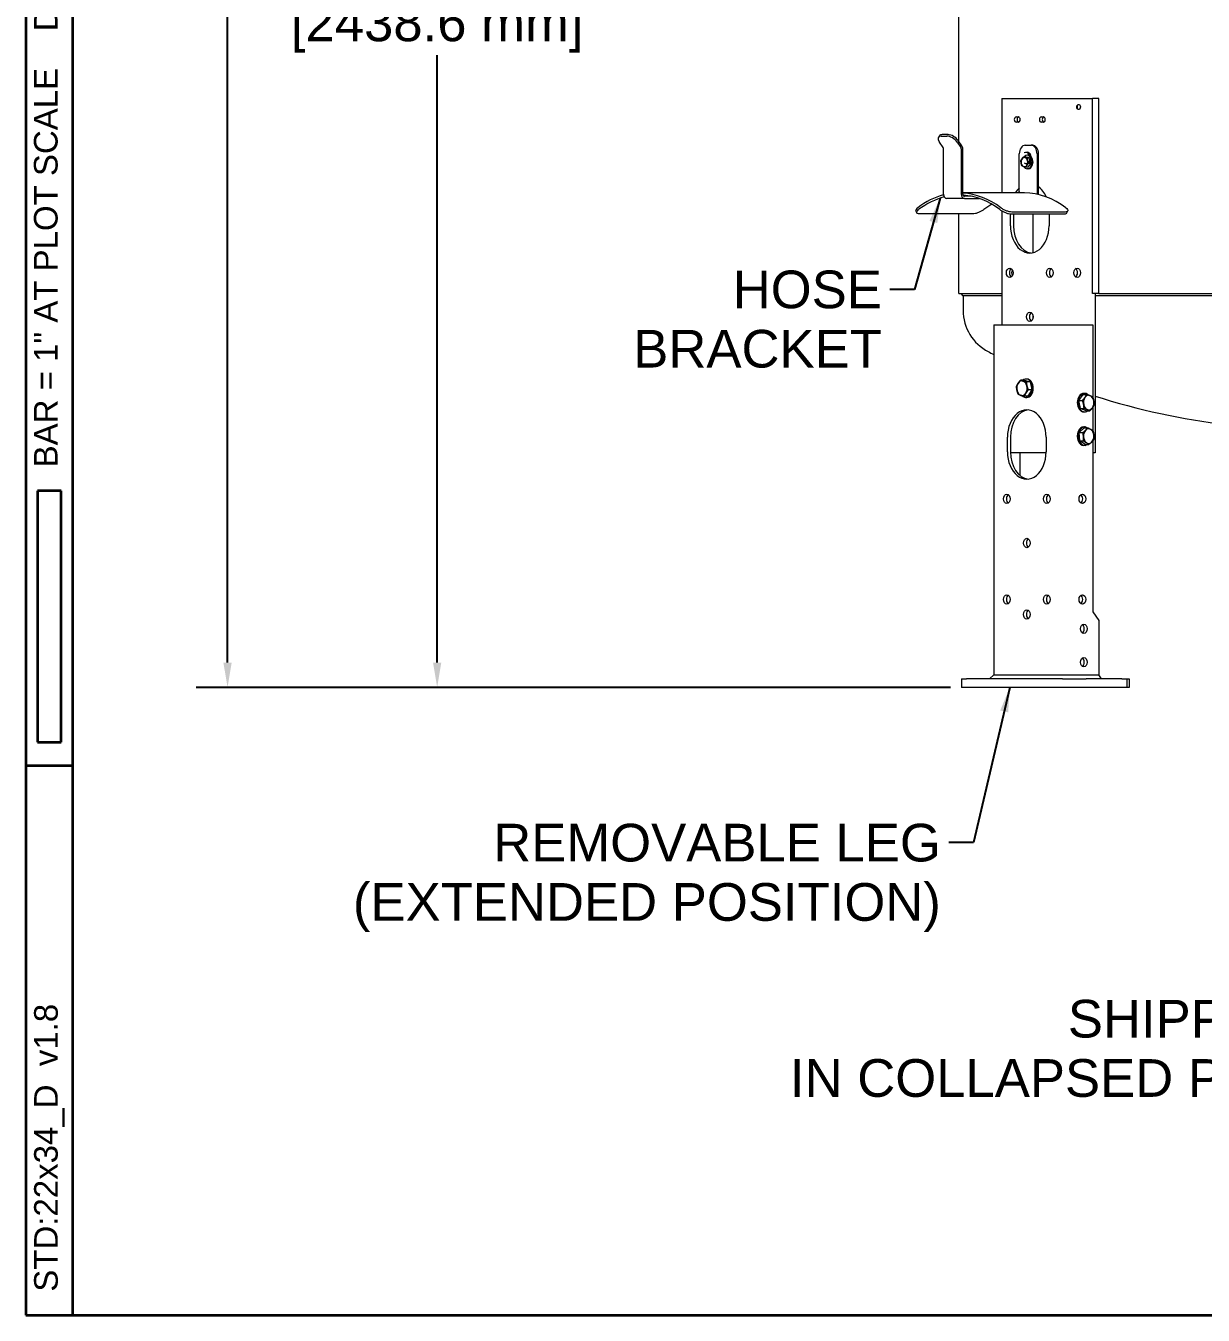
# Model space of a CAD drawing. Header units: inches. Extents: x 19 to 503, y 7 to 322.
# Drawn here: x 18.7 to 89, y 7.5 to 84.5 of the extents above; entities that cross this region are included whole.
import ezdxf

# ---------------------------------------------------------------- set-up
doc = ezdxf.new("R2010")
doc.units = ezdxf.units.IN
doc.header["$LTSCALE"] = 15
doc.header["$MEASUREMENT"] = 0
doc.layers.get('0').update_dxf_attribs({"lineweight": 25})
for name, color, linetype, lineweight in [('Border', 7, 'Continuous', 35), ('Dimension (ANSI)', 7, 'Continuous', 25), ('Symbol (ANSI)', 7, 'Continuous', 25), ('Visible (ANSI)', 7, 'Continuous', 50)]:
    doc.layers.add(name, color=color, linetype=linetype, lineweight=lineweight)
doc.styles.add('MEMCOR Medium', font='arial.ttf')
doc.styles.add('Standard A-B-C', font='arial.ttf')
doc.dimstyles.new('Default (ANSI)', dxfattribs={"dimscale": 15, "dimtxt": 0.15, "dimasz": 0.098425, "dimexe": 0.125, "dimexo": 0.0625, "dimgap": 0.031496, "dimtad": 0, "dimtih": 1, "dimtoh": 1, "dimdec": 4, "dimrnd": 1e-08, "dimzin": 3, "dimdsep": 46, "dimlunit": 5, "dimtxsty": 'MEMCOR Medium', "dimcen": 0.09, "dimdle": 0.393701, "dimclrd": 256, "dimclre": 256, "dimclrt": 256, "dimadec": 0, "dimazin": 1, "dimtfac": 0.8, "dimtofl": 0, "dimtmove": 0, "dimatfit": 3, "dimfxl": 1, "dimfrac": 1, "dimtolj": 1, "dimtzin": 4, "dimlwd": -1, "dimlwe": -1, "dimarcsym": 0})
doc.dimstyles.new('Default (ANSI)$7', dxfattribs={"dimscale": 15, "dimtxt": 0.15, "dimasz": 0.098425, "dimexe": 0.125, "dimexo": 0.0625, "dimgap": 0.031496, "dimtad": 0, "dimtih": 1, "dimtoh": 1, "dimdec": 4, "dimrnd": 1e-08, "dimzin": 3, "dimdsep": 46, "dimlunit": 5, "dimtxsty": 'MEMCOR Medium', "dimcen": 0.09, "dimdle": 0.393701, "dimclrd": 256, "dimclre": 256, "dimclrt": 256, "dimadec": 0, "dimazin": 1, "dimtfac": 0.8, "dimtofl": 0, "dimtmove": 0, "dimatfit": 3, "dimfxl": 1, "dimfrac": 1, "dimtolj": 1, "dimtzin": 4, "dimlwd": -1, "dimlwe": -1, "dimarcsym": 0})

# ---------------------------------------------------------------- blocks, each defined once
blk = doc.blocks.new('Borders 22x34_D')
at = {"layer": 'Border'}
for p, q in [((1.25, 21.5), (1.25, 0.5)), ((1.4375, 0.5), (1.4375, 21.3125)), ((1.3906, 3.7812), (1.2969, 3.7812)), ((1.2969, 3.7812), (1.2969, 2.7812)), ((1.3906, 2.7812), (1.3906, 3.7812)), ((1.2969, 2.7812), (1.3906, 2.7812)), ((1.25, 2.6875), (1.4375, 2.6875)), ((1.25, 0.5), (33.5, 0.5)), ((1.25, 0.5), (7.8115, 0.5))]:
    blk.add_line(p, q, dxfattribs=at)
at = {"layer": 'Border', "char_height": 0.094, "attachment_point": 4, "rotation": 90, "style": 'Standard A-B-C'}
for s, insert in [('\\fArial|b0|i0;\\H0.0940;BAR = 1" AT PLOT SCALE    Doc Group:   Doc Type: ', (1.3437, 3.875)), ('\\fArial|b0|i0;\\H0.0940;STD:22x34_D  v1.8', (1.3437, 0.5937))]:
    blk.add_mtext(s, dxfattribs=dict(at, insert=insert))
blk = doc.blocks.new('*D21')
at = {"layer": 'Defpoints', "color": 0, "transparency": 16777216}
for p in [(30.794, 149.759), (94.631, 149.759), (74.899, 44.987)]:
    blk.add_point(p, dxfattribs=at)
at = {"layer": 'Dimension (ANSI)', "transparency": 16777216}
for p, q in [((93.693, 149.759), (28.919, 149.759)), ((30.794, 148.283), (30.794, 113.322)), ((30.794, 46.464), (30.794, 104.871)), ((73.962, 44.987), (28.919, 44.987))]:
    blk.add_line(p, q, dxfattribs=at)
for points in [[(30.547, 148.283), (31.04, 148.283), (30.794, 149.759)], [(30.547, 46.464), (31.04, 46.464), (30.794, 44.987)]]:
    blk.add_solid(points, dxfattribs=at)
at = {"layer": 'Dimension (ANSI)', "transparency": 16777216, "char_height": 2.25, "attachment_point": 5, "style": 'MEMCOR Medium'}
for s, insert in [('\\A1; 104{\\H0.8x;\\S3#4;} in', (30.794, 111.408)), ('\\A1;[2661.2 mm]', (30.794, 107.182))]:
    blk.add_mtext(s, dxfattribs=dict(at, insert=insert))
blk = doc.blocks.new('*D22')
at = {"layer": 'Defpoints', "color": 0, "transparency": 16777216}
for p in [(73.347, 140.994), (43.308, 44.987), (74.899, 44.987)]:
    blk.add_point(p, dxfattribs=at)
at = {"layer": 'Dimension (ANSI)', "transparency": 16777216}
for p, q in [((72.409, 140.994), (41.433, 140.994)), ((43.308, 139.518), (43.308, 89.802)), ((43.308, 46.464), (43.308, 82.73)), ((73.962, 44.987), (41.433, 44.987))]:
    blk.add_line(p, q, dxfattribs=at)
for points in [[(43.062, 139.518), (43.554, 139.518), (43.308, 140.994)], [(43.062, 46.464), (43.554, 46.464), (43.308, 44.987)]]:
    blk.add_solid(points, dxfattribs=at)
at = {"layer": 'Dimension (ANSI)', "transparency": 16777216, "char_height": 2.25, "attachment_point": 5, "style": 'MEMCOR Medium'}
for s, insert in [('\\A1; 96 in', (43.308, 87.887)), ('\\A1;[2438.6 mm]', (43.308, 84.352))]:
    blk.add_mtext(s, dxfattribs=dict(at, insert=insert))

msp = doc.modelspace()

# ---------------------------------------------------------------- linework, layer by layer
at = {"layer": 'Visible (ANSI)', "linetype": 'Continuous', "lineweight": 18}
for p, q in [((74.455377, 77.573243), (74.455377, 120.74437)), ((77.024845, 80.14137), (77.226942, 80.14137)), ((77.024845, 80.14137), (77.024845, 74.508196)), ((77.226942, 80.14137), (80.140222, 80.14137)), ((80.140222, 80.14137), (81.116029, 80.14137)), ((81.116029, 80.14137), (82.430236, 80.14137)), ((82.806569, 80.14137), (82.430236, 80.14137)), ((82.430236, 68.49437), (82.430236, 80.14137)), ((82.806569, 68.49437), (82.806569, 80.14137)), ((77.866873, 79.04637), (78.001224, 79.04637)), ((78.001224, 78.73637), (77.866873, 78.73637)), ((79.36594, 79.04637), (79.50029, 79.04637)), ((79.50029, 78.73637), (79.36594, 78.73637)), ((73.296745, 77.92312), (73.231745, 77.831196)), ((73.389994, 77.896074), (73.743547, 77.896074)), ((73.808547, 77.987998), (73.454994, 77.987998)), ((73.509684, 77.226807), (73.28644, 77.542521)), ((73.536608, 74.438396), (73.536608, 77.134883)), ((74.347101, 77.542521), (74.570344, 77.226807)), ((74.635344, 77.318731), (74.412101, 77.634445)), ((74.597268, 77.134883), (74.597268, 74.438396)), ((74.689192, 74.438396), (74.689192, 77.134883)), ((78.414881, 77.35137), (78.768434, 77.35137)), ((78.860358, 77.35137), (78.768434, 77.35137)), ((78.061328, 74.508196), (78.061328, 76.85137)), ((78.459677, 76.665401), (78.323275, 76.665401)), ((78.459677, 76.665401), (78.570262, 76.622246)), ((78.468371, 76.934799), (78.534839, 76.934799)), ((78.468371, 76.254799), (78.534839, 76.254799)), ((78.591658, 76.75737), (78.535089, 76.75737)), ((78.680847, 76.579092), (78.544445, 76.579092)), ((78.570262, 76.622246), (78.680847, 76.579092)), ((78.738578, 76.265061), (78.602176, 76.265061)), ((78.738578, 76.265061), (78.656859, 76.1512)), ((78.680847, 76.579092), (78.709713, 76.422076)), ((78.709713, 76.422076), (78.738578, 76.265061)), ((79.121988, 76.85137), (79.121988, 74.438396)), ((79.213912, 74.438396), (79.213912, 76.85137)), ((78.57514, 76.037339), (78.438738, 76.037339)), ((78.591658, 75.94537), (78.535089, 75.94537)), ((78.656859, 76.1512), (78.57514, 76.037339)), ((74.781116, 74.178396), (73.720455, 74.178396)), ((78.366798, 74.508196), (74.689192, 74.508196)), ((75.186876, 74.308396), (74.781116, 74.308396)), ((74.781116, 74.178396), (75.672111, 74.178396)), ((71.939305, 73.32099), (71.890195, 73.430903)), ((75.278542, 73.258687), (72.096561, 73.258687)), ((74.455377, 68.49437), (74.455377, 73.258687)), ((77.024845, 73.433497), (77.024845, 66.63737)), ((77.530998, 72.55137), (77.530998, 73.259896)), ((77.565967, 73.258687), (80.747947, 73.258687)), ((80.797051, 73.368585), (77.61507, 73.368585)), ((77.707774, 73.258687), (77.707774, 72.55137)), ((78.871716, 73.258687), (78.871716, 70.943231)), ((79.836166, 73.258687), (79.836166, 72.55137)), ((80.905203, 73.32099), (80.954313, 73.430903)), ((74.455377, 68.49437), (77.024845, 68.49437)), ((74.705839, 68.36937), (74.580839, 68.49437)), ((74.705839, 68.36937), (74.705839, 67.49437)), ((77.024845, 68.36937), (74.705839, 68.36937)), ((82.806569, 68.49437), (82.430236, 68.49437)), ((82.584026, 68.49437), (82.584026, 58.99137)), ((107.827651, 68.36937), (82.584026, 68.36937)), ((82.806569, 68.49437), (107.605108, 68.49437)), ((78.871716, 67.197611), (78.871716, 67.023129)), ((76.535735, 66.63737), (76.737831, 66.63737)), ((76.535735, 66.63737), (76.535735, 45.73737)), ((76.737831, 66.63737), (80.275778, 66.63737)), ((80.275778, 66.63737), (81.251586, 66.63737)), ((81.251586, 66.63737), (82.444267, 66.63737)), ((82.444267, 66.63737), (82.444267, 62.297173)), ((78.348783, 63.326382), (78.133346, 63.326382)), ((78.348783, 63.326382), (78.698857, 63.22586)), ((78.506805, 63.398551), (78.462263, 63.398551)), ((78.698857, 63.22586), (78.48342, 63.22586)), ((78.698857, 63.22586), (78.812337, 62.746848)), ((78.575743, 62.368357), (78.360306, 62.368357)), ((78.812337, 62.746848), (78.575743, 62.368357)), ((78.812337, 62.746848), (78.5969, 62.746848)), ((81.612906, 62.115302), (81.864035, 62.474575)), ((81.864035, 62.474575), (82.079472, 62.474575)), ((81.913937, 62.538551), (81.958479, 62.538551)), ((78.506805, 62.296189), (78.462263, 62.296189)), ((81.70735, 61.628097), (81.612906, 62.115302)), ((81.612906, 62.115302), (81.828343, 62.115302)), ((82.052924, 61.500165), (81.70735, 61.628097)), ((81.70735, 61.628097), (81.922788, 61.628097)), ((82.444267, 61.713815), (82.444267, 60.297515)), ((81.913937, 61.436189), (81.958479, 61.436189)), ((82.052924, 61.500165), (82.268361, 61.500165)), ((81.635098, 60.201981), (81.928211, 60.490735)), ((81.665367, 59.698616), (81.635098, 60.201981)), ((81.635098, 60.201981), (81.850535, 60.201981)), ((81.958479, 60.538551), (81.913937, 60.538551)), ((81.928211, 60.490735), (82.143648, 60.490735)), ((77.354221, 59.04737), (77.354221, 59.92737)), ((77.530998, 59.92737), (77.530998, 59.04737)), ((79.659389, 59.92737), (79.659389, 59.04737)), ((81.988748, 59.484005), (81.665367, 59.698616)), ((81.665367, 59.698616), (81.880804, 59.698616)), ((81.958479, 59.436189), (81.913937, 59.436189)), ((81.988748, 59.484005), (82.204185, 59.484005)), ((82.444267, 59.700461), (82.444267, 49.48737)), ((79.658709, 58.99137), (77.531678, 58.99137)), ((78.10729, 57.635749), (78.10729, 58.99137)), ((82.584026, 58.99137), (82.444267, 58.99137)), ((82.444267, 49.48737), (82.797821, 48.98737)), ((82.797821, 48.98737), (82.797821, 45.73737)), ((74.606461, 45.48737), (74.899354, 45.48737)), ((74.606461, 45.48737), (74.606461, 44.98737)), ((80.641061, 45.48737), (74.899354, 45.48737)), ((76.535735, 45.73737), (76.285735, 45.48737)), ((76.535735, 45.73737), (76.737831, 45.73737)), ((76.737831, 45.73737), (80.275778, 45.73737)), ((80.275778, 45.73737), (81.251586, 45.73737)), ((80.641061, 45.48737), (82.055274, 45.48737)), ((81.251586, 45.73737), (82.797821, 45.73737)), ((84.176595, 45.48737), (82.055274, 45.48737)), ((82.974597, 45.48737), (82.797821, 45.73737)), ((84.176595, 45.48737), (84.469488, 45.48737)), ((84.469488, 45.48737), (84.469488, 44.98737)), ((84.469488, 45.48737), (84.613322, 45.48737)), ((84.613322, 45.48737), (84.613322, 44.98737)), ((74.899354, 44.98737), (74.606461, 44.98737)), ((80.641061, 44.98737), (74.899354, 44.98737)), ((82.055274, 44.98737), (80.641061, 44.98737)), ((84.176595, 44.98737), (82.055274, 44.98737)), ((84.469488, 44.98737), (84.176595, 44.98737)), ((84.613322, 44.98737), (84.469488, 44.98737))]:
    msp.add_line(p, q, dxfattribs=at)
for centre, radius, start, end in [((77.475839, 67.49437), 2.77, 180, 242.61286111), ((95.205839, 101.717807), 41.313437, 242.61286111, 243.13347608), ((95.205839, 101.717807), 41.313437, 252.21094106, 263.40002761)]:
    msp.add_arc(centre, radius, start, end, dxfattribs=at)
for centre, major_axis in [((81.601855, 79.64137), (0, -0.155)), ((77.487157, 69.74137), (0, -0.28)), ((79.880006, 69.74137), (0, -0.28)), ((81.512009, 69.74137), (0, 0.28)), ((78.683582, 67.11037), (0, -0.28)), ((77.310588, 56.23737), (0, -0.28)), ((79.703022, 56.23737), (0, -0.28)), ((81.824342, 56.23737), (0, 0.28)), ((78.506805, 53.60637), (0, -0.28)), ((77.310588, 50.23737), (0, -0.28)), ((79.703022, 50.23737), (0, -0.28)), ((81.824342, 50.23737), (0, 0.28)), ((78.506805, 49.34337), (0, -0.28)), ((81.913937, 48.48737), (0, -0.28)), ((81.913937, 46.48737), (0, -0.28))]:
    msp.add_ellipse(centre, major_axis=major_axis, ratio=0.707106781, dxfattribs=at)
for centre, major_axis, ratio, start_param, end_param in [((81.425078, 79.64137), (0, 0.155), 0.707106781, 4.079718979, 5.345058981), ((77.866873, 78.89137), (0, -0.155), 0.707106781, 3.141592654, 6.283185307), ((78.04365, 78.89137), (0, 0.155), 0.707106781, 0.194777643, 2.946815011), ((78.001224, 78.89137), (0, 0.155), 0.707106781, 3.141592654, 6.283185307), ((79.36594, 78.89137), (0, -0.155), 0.707106781, 3.141592654, 6.283185307), ((79.542716, 78.89137), (0, 0.155), 0.707106781, 0.194777643, 2.946815011), ((79.50029, 78.89137), (0, 0.155), 0.707106781, 3.141592654, 6.283185307), ((73.639994, 77.542521), (-0.408248, 0.288675), 0.5, 5.667705599, 7.238501925), ((73.704994, 77.634445), (-0.408248, 0.288675), 0.5, 5.667705599, 6.283185307), ((73.993547, 77.542521), (0.408248, -0.288675), 0.5, 0.955316618, 2.526112945), ((74.058547, 77.634445), (-0.408248, 0.288675), 0.5, 4.096909272, 5.667705599), ((73.444684, 77.134883), (0, -0.13), 0.707106781, 1.570796327, 2.35619449), ((74.505344, 77.134883), (0, 0.13), 0.707106781, 4.71238898, 5.497787144), ((74.505344, 77.134883), (0, -0.26), 0.707106781, 1.570796327, 2.35619449), ((78.414881, 76.85137), (0, 0.5), 0.707106781, 0, 1.570796327), ((78.768434, 76.85137), (0, 0.5), 0.707106781, 4.71238898, 6.283185307), ((78.860358, 76.85137), (0, 0.5), 0.707106781, 4.71238898, 6.283185307), ((78.363259, 76.35137), (0, -0.281), 0.707106781, 3.919548842, 4.966746393), ((78.363259, 76.35137), (0, -0.281), 0.707106781, 4.966746393, 6.013943944), ((78.363259, 76.35137), (0, 0.281), 0.707106781, 6.013943944, 7.061141495), ((78.535089, 76.35137), (0, 0.406), 0.707106781, 2.319520582, 6.969675281), ((78.468371, 76.594799), (0, 0.34), 0.707106781, 2.590395149, 6.785063721), ((78.363259, 76.35137), (0, 0.281), 0.707106781, 4.966746393, 6.013943944), ((78.363259, 76.35137), (0, 0.281), 0.707106781, 3.919548842, 4.966746393), ((78.534839, 76.594799), (0, -0.34), 0.707106781, 0, 3.141592654), ((78.535089, 76.35137), (0, 0.281), 0.707106781, 5.795938478, 6.231949411), ((78.591658, 76.35137), (0, 0.406), 0.707106781, 3.141592654, 6.283185307), ((78.535089, 76.35137), (0, -0.281), 0.707106781, 0.422679338, 1.133233039), ((78.535089, 76.35137), (0, -0.281), 0.707106781, 1.407100438, 2.24320704), ((78.363259, 76.35137), (0, -0.281), 0.707106781, 6.013943944, 7.061141495), ((78.683582, 73.43137), (0, 1.63), 0.707106781, 0.570291334, 0.849138969), ((78.683582, 73.43137), (0, -1.63), 0.707106781, 2.11404801, 2.663459263), ((74.47771, 67.138196), (0, 7.37), 0.707106781, 0.180900412, 0.495641156), ((74.47771, 67.138196), (0, 7.24), 0.707106781, 0.175780081, 0.494420124), ((73.720455, 74.438396), (0, -0.26), 0.707106781, 4.71238898, 6.283185307), ((74.781116, 74.438396), (0, -0.26), 0.707106781, 4.71238898, 6.283185307), ((74.47771, 67.138196), (0, 7.37), 0.707106781, 5.787544151, 6.242593481), ((74.781116, 74.438396), (0, -0.13), 0.707106781, 4.71238898, 6.283185307), ((74.47771, 67.138196), (0, 7.24), 0.707106781, 5.788765184, 6.239278677), ((78.860358, 73.43137), (0, -1.63), 0.707106781, 3.907583633, 3.990731623), ((78.366798, 67.138196), (0, 7.37), 0.707106781, 5.787544151, 6.283185307), ((79.030064, 74.438396), (0, 0.13), 0.707106781, 4.651137038, 4.71238898), ((79.030064, 74.438396), (0, -0.26), 0.707106781, 1.463005525, 1.570796327), ((78.366798, 67.138196), (0, 7.24), 0.707106781, 0.389617116, 0.494420124), ((78.683582, 72.55137), (0, -1.63), 0.707106781, 4.71238898, 7.853981634), ((78.860358, 72.55137), (0, -1.63), 0.707106781, 4.71238898, 6.206422826), ((77.663934, 69.74137), (0, -0.28), 0.707106781, 3.604362771, 5.820415189), ((77.799698, 69.74137), (0, 0.28), 0.707106781, 0.909644844, 2.23194781), ((80.056783, 69.74137), (0, -0.28), 0.707106781, 3.604362771, 5.820415189), ((81.335232, 69.74137), (0, 0.28), 0.707106781, 3.604362771, 5.820415189), ((78.860358, 67.11037), (0, -0.28), 0.707106781, 3.604362771, 5.820415189), ((78.219195, 62.84737), (0, -0.4375), 0.707106781, 3.988470503, 5.035668054), ((78.219195, 62.84737), (0, 0.4375), 0.707106781, 6.082865606, 7.130063157), ((78.462263, 62.84737), (0, 0.551181), 0.707106781, 2.526339864, 6.800671447), ((78.219195, 62.84737), (0, 0.4375), 0.707106781, 5.035668054, 6.082865606), ((78.506805, 62.84737), (0, 0.551181), 0.707106781, 3.141592654, 6.283185307), ((78.219195, 62.84737), (0, -0.4375), 0.707106781, 5.035668054, 6.082865606), ((78.219195, 62.84737), (0, -0.4375), 0.707106781, 6.082865606, 7.130063157), ((78.219195, 62.84737), (0, 0.4375), 0.707106781, 3.988470503, 5.035668054), ((81.913937, 61.98737), (0, -0.551181), 0.707106781, 3.141592654, 6.283185307), ((81.958479, 61.98737), (0, -0.551181), 0.707106781, 2.554805937, 6.769782097), ((82.201547, 61.98737), (0, 0.4375), 0.707106781, 6.027156828, 7.074354379), ((82.201547, 61.98737), (0, 0.4375), 0.707106781, 4.979959277, 6.027156828), ((82.201547, 61.98737), (0, -0.4375), 0.707106781, 3.932761726, 4.979959277), ((82.201547, 61.98737), (0, -0.4375), 0.707106781, 4.979959277, 6.027156828), ((82.201547, 61.98737), (0, -0.4375), 0.707106781, 6.027156828, 7.074354379), ((82.201547, 61.98737), (0, 0.4375), 0.707106781, 3.932761726, 4.979959277), ((78.506805, 59.92737), (0, 1.63), 0.707106781, 4.71238898, 7.853981634), ((78.683582, 59.92737), (0, 1.63), 0.707106781, 0.076762481, 1.570796327), ((81.913937, 59.98737), (0, 0.551181), 0.707106781, 0, 3.141592654), ((81.958479, 59.98737), (0, 0.551181), 0.707106781, 5.863573696, 9.844389572), ((82.201547, 59.98737), (0, -0.4375), 0.707106781, 3.750027939, 4.797225491), ((82.201547, 59.98737), (0, 0.4375), 0.707106781, 5.844423042, 6.891620593), ((82.201547, 59.98737), (0, 0.4375), 0.707106781, 4.797225491, 5.844423042), ((82.201547, 59.98737), (0, -0.4375), 0.707106781, 4.797225491, 5.844423042), ((82.201547, 59.98737), (0, -0.4375), 0.707106781, 5.844423042, 6.891620593), ((82.201547, 59.98737), (0, 0.4375), 0.707106781, 3.750027939, 4.797225491), ((78.506805, 59.04737), (0, -1.63), 0.707106781, 4.71238898, 7.853981634), ((78.683582, 59.04737), (0, -1.63), 0.707106781, 4.71238898, 6.206422826), ((77.487365, 56.23737), (0, -0.28), 0.707106781, 3.604362771, 5.820415189), ((79.879799, 56.23737), (0, -0.28), 0.707106781, 3.604362771, 5.820415189), ((81.647566, 56.23737), (0, 0.28), 0.707106781, 3.604362771, 5.820415189), ((78.683582, 53.60637), (0, -0.28), 0.707106781, 3.604362771, 5.820415189), ((77.487365, 50.23737), (0, -0.28), 0.707106781, 3.604362771, 5.820415189), ((79.879799, 50.23737), (0, -0.28), 0.707106781, 3.604362771, 5.820415189), ((81.647566, 50.23737), (0, 0.28), 0.707106781, 3.604362771, 5.820415189), ((78.683582, 49.34337), (0, -0.28), 0.707106781, 3.604362771, 5.820415189), ((81.73716, 48.48737), (0, 0.28), 0.707106781, 3.604362771, 5.820415189), ((81.73716, 46.48737), (0, 0.28), 0.707106781, 3.604362771, 5.820415189)]:
    msp.add_ellipse(centre, major_axis=major_axis, ratio=ratio, start_param=start_param, end_param=end_param, dxfattribs=at)
for points, weights in [([(78.170955, 76.280664), (78.157559, 76.353535), (78.159837, 76.437679)], [1, 1.0379548493, 1]), ([(78.159837, 76.437679), (78.185883, 76.498697), (78.223809, 76.55154)], [1, 1.0379548493, 1]), ([(78.217568, 76.123648), (78.184352, 76.207793), (78.170955, 76.280664)], [1, 1.0379548493, 1]), ([(78.223809, 76.55154), (78.261735, 76.604383), (78.323275, 76.665401)], [1, 1.0379548493, 1]), ([(78.323275, 76.665401), (78.36479, 76.642274), (78.416113, 76.622246)], [1, 1.0379548493, 1]), ([(78.416113, 76.622246), (78.467435, 76.602218), (78.544445, 76.579092)], [1, 1.0379548493, 1]), ([(78.602176, 76.265061), (78.540636, 76.204043), (78.50271, 76.1512)], [1, 1.0379548493, 1]), ([(78.544445, 76.579092), (78.542167, 76.494947), (78.555563, 76.422076)], [1, 1.0379548493, 1]), ([(78.555563, 76.422076), (78.56896, 76.349205), (78.602176, 76.265061)], [1, 1.0379548493, 1]), ([(78.310406, 76.080494), (78.259083, 76.100522), (78.217568, 76.123648)], [1, 1.0379548493, 1]), ([(78.438738, 76.037339), (78.361729, 76.060465), (78.310406, 76.080494)], [1, 1.0379548493, 1]), ([(78.50271, 76.1512), (78.464784, 76.098357), (78.438738, 76.037339)], [1, 1.0379548493, 1]), ([(77.896752, 62.947892), (77.932516, 63.049308), (77.987418, 63.137137)], [1.01001874936, 1.04314139574, 1]), ([(77.987418, 63.137137), (78.04232, 63.224966), (78.133346, 63.326382)], [1, 1.04314139574, 1.01001874936]), ([(78.133346, 63.326382), (78.199517, 63.299448), (78.280752, 63.276121)], [1.01001874936, 1.04314139574, 1]), ([(78.280752, 63.276121), (78.361987, 63.252795), (78.48342, 63.22586)], [1, 1.04314139574, 1.01001874936]), ([(78.48342, 63.22586), (78.486196, 63.097509), (78.512529, 62.986354)], [1.01001874936, 1.04314139574, 1]), ([(77.925861, 62.708386), (77.899528, 62.819541), (77.896752, 62.947892)], [1, 1.04314139574, 1.01001874936]), ([(78.010232, 62.46888), (77.952194, 62.597231), (77.925861, 62.708386)], [1.01001874936, 1.04314139574, 1]), ([(78.157638, 62.418619), (78.076403, 62.441945), (78.010232, 62.46888)], [1, 1.04314139574, 1.01001874936]), ([(78.360306, 62.368357), (78.238873, 62.395292), (78.157638, 62.418619)], [1.01001874936, 1.04314139574, 1]), ([(78.450972, 62.557602), (78.39607, 62.469774), (78.360306, 62.368357)], [1, 1.04314139574, 1.01001874936]), ([(78.5969, 62.746848), (78.505874, 62.645431), (78.450972, 62.557602)], [1.01001874936, 1.04314139574, 1]), ([(78.512529, 62.986354), (78.538862, 62.875199), (78.5969, 62.746848)], [1, 1.04314139574, 1.01001874936]), ([(81.981539, 62.294939), (82.039813, 62.378308), (82.079472, 62.474575)], [1, 1.04314139574, 1.01001874936]), ([(82.079472, 62.474575), (82.199699, 62.440296), (82.27989, 62.410609)], [1.01001874936, 1.04314139574, 1]), ([(82.27989, 62.410609), (82.36008, 62.380922), (82.425045, 62.346643)], [1, 1.04314139574, 1.01001874936]), ([(81.828343, 62.115302), (81.923264, 62.211569), (81.981539, 62.294939)], [1.01001874936, 1.04314139574, 1]), ([(81.903196, 61.8717), (81.88128, 61.984756), (81.828343, 62.115302)], [1, 1.04314139574, 1.01001874936]), ([(81.922788, 61.628097), (81.925112, 61.758643), (81.903196, 61.8717)], [1.01001874936, 1.04314139574, 1]), ([(82.123205, 61.564131), (82.043014, 61.593818), (81.922788, 61.628097)], [1, 1.04314139574, 1.01001874936]), ([(82.421556, 61.679801), (82.363281, 61.596432), (82.268361, 61.500165)], [1, 1.04314139574, 1.01001874936]), ([(82.51949, 61.859438), (82.479831, 61.763171), (82.421556, 61.679801)], [1.01001874936, 1.04314139574, 1]), ([(82.425045, 62.346643), (82.477982, 62.216096), (82.499898, 62.10304)], [1.01001874936, 1.04314139574, 1]), ([(82.499898, 62.10304), (82.521814, 61.989984), (82.51949, 61.859438)], [1, 1.04314139574, 1.01001874936]), ([(82.268361, 61.500165), (82.203396, 61.534444), (82.123205, 61.564131)], [1.01001874936, 1.04314139574, 1]), ([(81.850535, 60.201981), (81.956706, 60.279352), (82.024722, 60.346358)], [1.01001874936, 1.04314139574, 1]), ([(81.893301, 59.950298), (81.886277, 60.067105), (81.850535, 60.201981)], [1, 1.04314139574, 1.01001874936]), ([(82.024722, 60.346358), (82.092739, 60.413363), (82.143648, 60.490735)], [1, 1.04314139574, 1.01001874936]), ([(82.143648, 60.490735), (82.257928, 60.43323), (82.332969, 60.383429)], [1.01001874936, 1.04314139574, 1]), ([(82.332969, 60.383429), (82.40801, 60.333628), (82.467029, 60.276124)], [1, 1.04314139574, 1.01001874936]), ([(82.467029, 60.276124), (82.50277, 60.141248), (82.509794, 60.024441)], [1.01001874936, 1.04314139574, 1]), ([(81.880804, 59.698616), (81.900325, 59.833492), (81.893301, 59.950298)], [1.01001874936, 1.04314139574, 1]), ([(82.070126, 59.591311), (81.995085, 59.641111), (81.880804, 59.698616)], [1, 1.04314139574, 1.01001874936]), ([(82.204185, 59.484005), (82.145166, 59.54151), (82.070126, 59.591311)], [1.01001874936, 1.04314139574, 1]), ([(82.378372, 59.628382), (82.310355, 59.561377), (82.204185, 59.484005)], [1, 1.04314139574, 1.01001874936]), ([(82.497297, 59.772759), (82.446389, 59.695388), (82.378372, 59.628382)], [1.01001874936, 1.04314139574, 1]), ([(82.509794, 60.024441), (82.516818, 59.907635), (82.497297, 59.772759)], [1, 1.04314139574, 1.01001874936])]:
    msp.add_rational_spline(points, weights, degree=2, dxfattribs=at)
for points, knots in [([(71.999202, 73.62132), (71.960113, 73.591433), (71.927565, 73.558771), (71.888027, 73.49732), (71.881024, 73.468571), (71.886538, 73.440554), (71.888108, 73.435654), (71.890254, 73.430927)], [5.751172896, 5.751172896, 5.751172896, 5.751172896, 6.230027309, 6.230027309, 6.708881722, 6.708881722, 6.813647612, 6.813647612, 6.813647612, 6.813647612]), ([(72.096561, 73.258687), (72.052167, 73.258687), (72.012301, 73.265418), (71.955797, 73.29245), (71.939176, 73.31271), (71.930143, 73.358638), (71.937158, 73.387365), (71.976732, 73.448737), (72.009305, 73.481342), (72.048421, 73.511163)], [7.666112893, 7.666112893, 7.666112893, 7.666112893, 8.144520248, 8.144520248, 8.622927603, 8.622927603, 9.101798808, 9.101798808, 9.580670014, 9.580670014, 9.580670014, 9.580670014]), ([(75.937508, 73.511163), (75.898392, 73.481342), (75.848119, 73.448737), (75.736412, 73.387365), (75.674961, 73.358638), (75.55838, 73.31271), (75.49549, 73.29245), (75.377777, 73.265418), (75.322936, 73.258687), (75.278542, 73.258687)], [5.75155612, 5.75155612, 5.75155612, 5.75155612, 6.230427325, 6.230427325, 6.709298531, 6.709298531, 7.187705886, 7.187705886, 7.666113241, 7.666113241, 7.666113241, 7.666113241]), ([(76.907, 73.511163), (76.946116, 73.481342), (76.996389, 73.448737), (77.108096, 73.387365), (77.169547, 73.358638), (77.286128, 73.31271), (77.349018, 73.29245), (77.466731, 73.265418), (77.521572, 73.258687), (77.565967, 73.258687)], [1.918499325, 1.918499325, 1.918499325, 1.918499325, 2.397370531, 2.397370531, 2.876241737, 2.876241737, 3.354649092, 3.354649092, 3.833056446, 3.833056446, 3.833056446, 3.833056446]), ([(77.61507, 73.368585), (77.570676, 73.368585), (77.515835, 73.375316), (77.398124, 73.402352), (77.335236, 73.422617), (77.218669, 73.468571), (77.157229, 73.49732), (77.045558, 73.558771), (76.995308, 73.591433), (76.956219, 73.62132)], [3.832847683, 3.832847683, 3.832847683, 3.832847683, 4.311254504, 4.311254504, 4.789661326, 4.789661326, 5.268515739, 5.268515739, 5.747370152, 5.747370152, 5.747370152, 5.747370152]), ([(80.747947, 73.258687), (80.792341, 73.258687), (80.832207, 73.265418), (80.882524, 73.28949), (80.897495, 73.30416), (80.905144, 73.321014)], [3.8330564465, 3.8330564465, 3.8330564465, 3.8330564465, 4.3114638014, 4.3114638014, 4.6851049427, 4.6851049427, 4.6851049427, 4.6851049427]), ([(80.845307, 73.62132), (80.884395, 73.591433), (80.916943, 73.558771), (80.956481, 73.49732), (80.963485, 73.468571), (80.95444, 73.422617), (80.937816, 73.402352), (80.88131, 73.375316), (80.841445, 73.368585), (80.797051, 73.368585)], [1.918325214, 1.918325214, 1.918325214, 1.918325214, 2.397179627, 2.397179627, 2.876034039, 2.876034039, 3.354440861, 3.354440861, 3.832847683, 3.832847683, 3.832847683, 3.832847683])]:
    msp.add_open_spline(points, degree=3, knots=knots, dxfattribs=at)

# ---------------------------------------------------------------- block references
at = {"xscale": 15, "yscale": 15, "zscale": 15}
msp.add_blockref('Borders 22x34_D', (0, 0), dxfattribs=at)

# ---------------------------------------------------------------- texts
at = {"layer": 'Symbol (ANSI)', "char_height": 2.25000007, "attachment_point": 3, "line_spacing_factor": 0.944221, "style": 'MEMCOR Medium'}
for s, insert, width in [('\\fArial|b0|i0;HOSE\\P\\fArial|b0|i0;BRACKET', (69.857022, 69.873149), 14.85137301), ('\\fArial|b0|i0;REMOVABLE LEG\\P\\fArial|b0|i0;(EXTENDED POSITION)', (73.375953, 36.841838), 35.10994986), ('\\fArial|b0|i0;SHIPPING LEG\\P\\fArial|b0|i0;IN COLLAPSED POSITION', (103.140159, 26.330268), 38.78334845)]:
    msp.add_mtext(s, dxfattribs=dict(at, insert=insert, width=width))

# ---------------------------------------------------------------- dimensions: what is measured, and where the dimension line sits
at = {"layer": 'Dimension (ANSI)'}
for base, p1, p2, text, picture, middle in [((30.793558, 149.75937), (74.899354, 44.98737), (94.630839, 149.75937), ' <> in\\X[2661.2 mm]', '*D21', (30.793558, 109.096806)), ((43.307817, 44.98737), (73.346676, 140.99437), (74.899354, 44.98737), ' <> in\\X[2438.6 mm]', '*D22', (43.307817, 86.266071))]:
    dim = msp.add_linear_dim(base=base, p1=p1, p2=p2, angle=90, text=text, dimstyle='Default (ANSI)', override={"dimgap": 0.031496, "dimdec": 4, "dimpost": '', "dimtol": 0, "dimlim": 0, "dimtp": 0, "dimtm": 0, "dimtdec": 2, "dimatfit": 1}, dxfattribs=at)
    dim.commit()
    dim.dimension.update_dxf_attribs({"geometry": picture, "text_midpoint": middle, "dimtype": 160})

# ---------------------------------------------------------------- leaders
at = {"layer": 'Symbol (ANSI)', "annotation_type": 0, "has_hookline": 1, "hookline_direction": 1}
for points, text_width in [([(73.331239, 74.194315), (71.80584, 68.748149), (70.329463, 68.748149)], 14.552865), ([(115.079297, 62.74137), (105.088978, 25.205268), (103.6126, 25.205268)], 38.225445), ([(77.494639, 44.98737), (75.324771, 35.716838), (73.848394, 35.716838)], 34.798262)]:
    msp.add_leader(points, dimstyle='Default (ANSI)$7', override={"dimtad": 0}, dxfattribs=dict(at, text_width=text_width))

doc.saveas('drawing.dxf')
